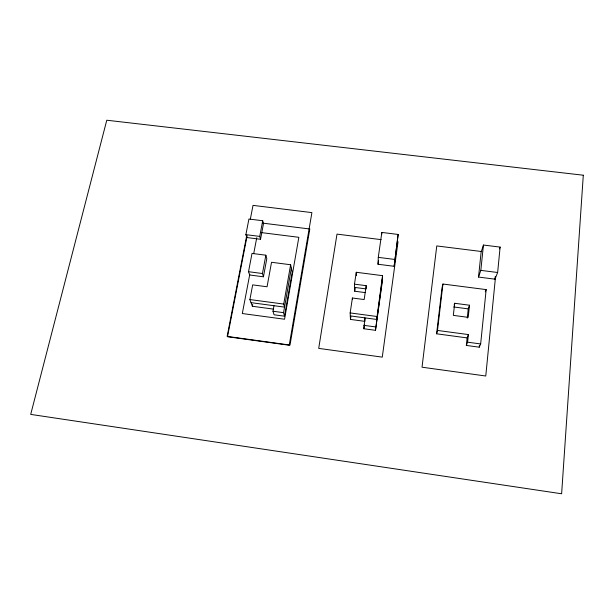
<?xml version="1.0" encoding="UTF-8"?>
<svg xmlns="http://www.w3.org/2000/svg" width="614" height="614" viewBox="0 0 614 614"><rect width="100%" height="100%" fill="white"/><g stroke="black" fill="none" stroke-linecap="round" stroke-linejoin="round"><path stroke-width="0.92" d="M366.19 285.687L364.163 299.548L352.405 298.005L350.157 312.925L350.464 319.426L364.923 321.36L364.931 317.868L363.856 328.751L375.484 330.317L382.138 282.893L382.537 275.663L356.273 272.278L354.485 284.159L366.19 285.687L366.174 288.918L354.585 287.406M378.009 264.243L378.285 257.358L381.847 232.43L398.148 234.456L394.134 266.299L378.009 264.243L378.546 260.474M375.484 330.317L382.353 278.986M382.537 275.663L376.674 319.441L350.302 315.911M381.762 234.256L381.847 232.43M394.134 266.299L398.148 234.456M494.991 279.17L497.639 272.501L500.118 247.104L483.456 245.04L481.115 252.177L478.513 277.067L494.991 279.17L495.26 276.392M495.559 276.338L485.766 376.006L422.025 367.203L436.769 245.938L481.836 251.563M467.139 337.907L436.6 333.809L437.49 330.439L468.405 334.576L467.139 337.907L466.333 345.436L479.235 347.179L479.427 345.291M479.235 347.179L480.655 343.947L486.158 289.601L442.947 284.036L442.011 287.897L436.6 333.809M478.513 277.067L480.823 270.367L483.456 245.04M466.333 345.436L467.592 342.19L468.405 334.576M467.254 318.098L468.244 308.873L469.51 305.219L454.69 303.285L454.145 305.12M469.51 305.219L468.213 317.346L453.332 315.381L454.69 303.285M437.49 330.439L442.947 284.036M398.026 241.747L382.276 357.133L318.704 348.384L336.994 234.118L381.125 239.637M363.856 328.751L364.394 325.059M350.464 319.426L350.878 316.678M365.269 292.602L354.7 291.22L355.237 287.636M273.982 305.718L272.992 311.237L274.074 314.782L284.52 316.187L292.21 272.148L290.622 264.749L271.534 262.285L267.059 286.769L252.669 284.873L249.898 299.563L252.385 306.279L273.161 309.065M251.042 302.648L284.528 307.123L283.722 304.068L290.622 264.749M284.52 316.187L283.561 312.656L291.351 268.149M263.444 276.799L266.806 258.632L265.847 255.201L252.009 253.428L248.524 271.703L249.652 274.995L263.444 276.799L262.454 273.522L265.847 255.201M252.385 306.279L252.722 304.483M249.791 274.243L242.315 313.531L284.558 319.234L298.841 237.311L260.597 232.499M253.705 253.659L256.736 237.756M260.543 239.276L259.737 236.405L262.7 220.741L248.923 219.021L245.876 234.655L246.79 237.534L260.543 239.276L263.475 223.711L262.7 220.741M246.552 236.421L227.134 336.403L290 345.06L309.809 228.999L262.654 223.12M247.143 235.707L227.525 336.741L289.232 345.245L311.904 212.613L253.014 205.375L250.282 219.451M499.451 248.885L500.118 247.104M485.283 291.888L486.158 289.601M245.876 234.655L259.737 236.405M378.285 257.358L394.733 259.446M480.823 270.367L497.639 272.501M248.524 271.703L262.454 273.522M453.6 306.946L468.244 308.873M249.898 299.563L283.722 304.068M350.157 312.925L376.804 316.479M272.992 311.237L283.561 312.656M363.849 325.343L375.622 326.924M467.592 342.19L480.655 343.947M352.405 298.005L352.459 299.563M354.485 284.159L354.7 291.22M356.273 272.278L356.35 275.632M583.3 175.213L561.626 493.779L30.7 414.396L106.775 120.221L583.3 175.213"/></g></svg>
